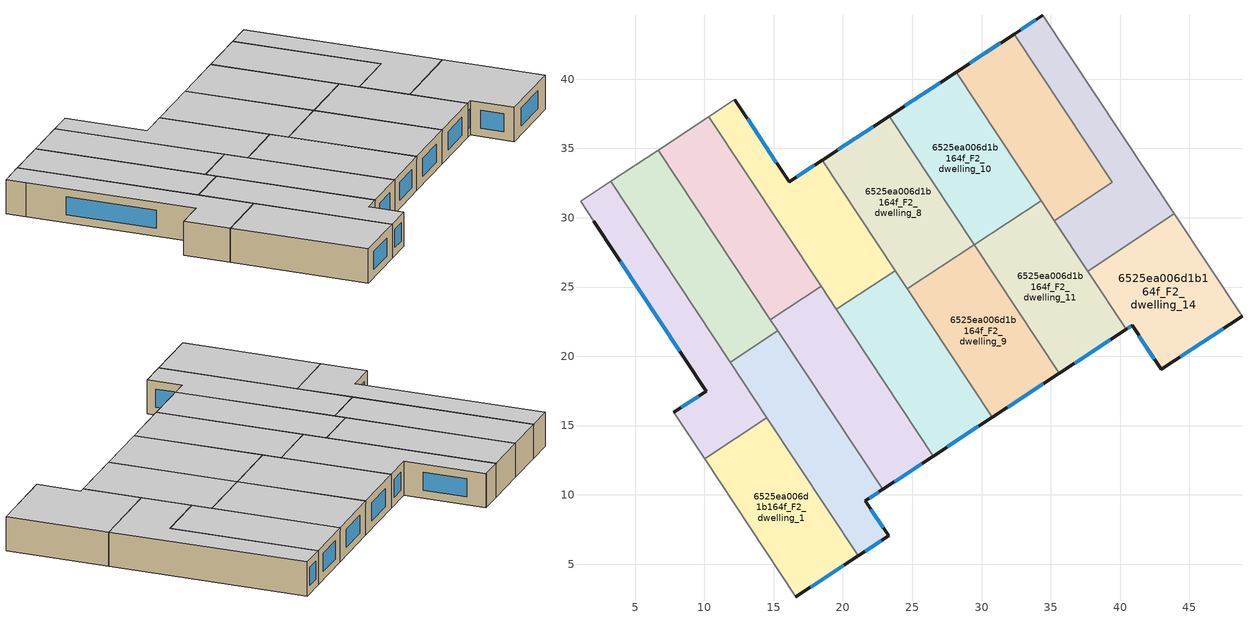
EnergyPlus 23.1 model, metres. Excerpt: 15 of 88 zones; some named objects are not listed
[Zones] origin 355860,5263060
6525ea006d1b164f_F2_dwelling_0
 floor to 6525ea006d1b164f_F1_dwelling_0 (EU_floor_Construction): 3.22,32.63 14.51,15.57 10.02,12.59 7.8,15.95 10.13,17.48 2.03,29.74 1.06,31.21 z6
 wall outside (EU_wall_Construction): 2.03,29.74 10.13,17.48 7.8,15.95 z6:9
 wall adiabatic (EU_wall_Construction): 3.22,32.63 1.06,31.21 2.03,29.74 / 7.8,15.95 10.02,12.59 z6:9
 wall to 6525ea006d1b164f_F2_dwelling_1 (EU_wall_Construction): 10.02,12.59 14.51,15.57 z6:9
 wall to 6525ea006d1b164f_F2_dwelling_2 (EU_wall_Construction): 11.87,19.57 3.22,32.63 z6:9
 wall to 6525ea006d1b164f_F2_dwelling_3 (EU_wall_Construction): 14.51,15.57 11.87,19.57 z6:9
 window (EU_Window_Construction): 3.93,26.86 8.23,20.36 / 9.58,17.12 8.34,16.31 z6.7:8.3
 ceiling to 6525ea006d1b164f_F3_dwelling_0 (EU_floor_Construction): 14.51,15.57 3.22,32.63 1.06,31.21 2.03,29.74 10.13,17.48 7.8,15.95 10.02,12.59 z9
6525ea006d1b164f_F2_dwelling_1
 floor to 6525ea006d1b164f_F1_dwelling_1 (EU_floor_Construction): 14.51,15.57 21.11,5.6 16.6,2.64 10.02,12.59 z6
 wall outside (EU_wall_Construction): 16.6,2.64 21.11,5.6 z6:9
 wall adiabatic (EU_wall_Construction): 10.02,12.59 16.6,2.64 z6:9
 wall to 6525ea006d1b164f_F2_dwelling_3 (EU_wall_Construction): 21.11,5.6 14.51,15.57 z6:9
 window (EU_Window_Construction): 17.66,3.34 20.05,4.91 z6.7:8.3
 ceiling to 6525ea006d1b164f_F3_dwelling_1 (EU_floor_Construction): 21.11,5.6 14.51,15.57 10.02,12.59 16.6,2.64 z9
6525ea006d1b164f_F2_dwelling_10
 floor to 6525ea006d1b164f_F1_dwelling_10 (EU_floor_Construction): 28.16,40.5 34.29,31.23 29.47,28.04 23.33,37.33 z6
 wall outside (EU_wall_Construction): 28.16,40.5 23.33,37.33 z6:9
 wall to 6525ea006d1b164f_F2_dwelling_11 (EU_wall_Construction): 29.47,28.04 34.29,31.23 z6:9
 wall to 6525ea006d1b164f_F2_dwelling_12 (EU_wall_Construction): 34.29,31.23 28.16,40.5 z6:9
 wall to 6525ea006d1b164f_F2_dwelling_8 (EU_wall_Construction): 23.33,37.33 29.46,28.05 z6:9
 wall to 6525ea006d1b164f_F2_dwelling_9 (EU_wall_Construction): 29.46,28.05 29.47,28.04 z6:9
 window (EU_Window_Construction): 27.02,39.76 24.46,38.07 z6.7:8.3
 ceiling to 6525ea006d1b164f_F3_dwelling_10 (EU_floor_Construction): 34.29,31.23 28.16,40.5 23.33,37.33 29.47,28.04 z9
6525ea006d1b164f_F2_dwelling_11
 floor to 6525ea006d1b164f_F1_dwelling_11 (EU_floor_Construction): 34.29,31.23 40.44,21.95 35.6,18.77 29.47,28.04 z6
 wall outside (EU_wall_Construction): 35.6,18.77 40.44,21.95 z6:9
 wall to 6525ea006d1b164f_F2_dwelling_9 (EU_wall_Construction): 29.47,28.04 35.6,18.77 z6:9
 wall to 6525ea006d1b164f_F2_dwelling_14 (EU_wall_Construction): 40.44,21.95 37.66,26.15 z6:9
 wall to 6525ea006d1b164f_F2_dwelling_13 (EU_wall_Construction): 37.66,26.15 35.25,29.79 z6:9
 wall to 6525ea006d1b164f_F2_dwelling_12 (EU_wall_Construction): 35.25,29.79 34.29,31.23 z6:9
 window (EU_Window_Construction): 36.74,19.51 39.3,21.2 z6.7:8.3
 ceiling to 6525ea006d1b164f_F3_dwelling_11 (EU_floor_Construction): 40.44,21.95 34.29,31.23 29.47,28.04 35.6,18.77 z9
6525ea006d1b164f_F2_dwelling_12
 floor to 6525ea006d1b164f_F1_dwelling_12 (EU_floor_Construction): 32.35,43.26 39.43,32.56 35.25,29.79 28.16,40.5 z6
 wall outside (EU_wall_Construction): 32.35,43.26 28.16,40.5 z6:9
 wall to 6525ea006d1b164f_F2_dwelling_13 (EU_wall_Construction): 35.25,29.79 39.43,32.56 32.35,43.26 z6:9
 window (EU_Window_Construction): 31.37,42.61 29.14,41.15 z6.7:8.3
 ceiling to 6525ea006d1b164f_F3_dwelling_12 (EU_floor_Construction): 39.43,32.56 32.35,43.26 28.16,40.5 35.25,29.79 z9
6525ea006d1b164f_F2_dwelling_13
 floor to 6525ea006d1b164f_F1_dwelling_13 (EU_floor_Construction): 34.41,44.62 43.9,30.28 37.66,26.15 35.25,29.79 39.43,32.56 32.35,43.26 z6
 wall outside (EU_wall_Construction): 34.41,44.62 32.35,43.26 z6:9
 wall adiabatic (EU_wall_Construction): 43.9,30.28 34.41,44.62 z6:9
 wall to 6525ea006d1b164f_F2_dwelling_14 (EU_wall_Construction): 37.66,26.15 43.9,30.28 z6:9
 window (EU_Window_Construction): 33.93,44.3 32.84,43.58 z6.7:8.3
 ceiling to 6525ea006d1b164f_F3_dwelling_13 (EU_floor_Construction): 43.9,30.28 34.41,44.62 32.35,43.26 39.43,32.56 35.25,29.79 37.66,26.15 z9
6525ea006d1b164f_F2_dwelling_14
 floor to 6525ea006d1b164f_F1_dwelling_14 (EU_floor_Construction): 43.9,30.28 48.8,22.88 42.97,19.05 40.87,22.23 40.44,21.95 37.66,26.15 z6
 wall outside (EU_wall_Construction): 40.44,21.95 40.87,22.23 42.97,19.05 48.8,22.88 z6:9
 wall adiabatic (EU_wall_Construction): 48.8,22.88 43.9,30.28 z6:9
 window (EU_Window_Construction): 40.54,22.01 40.77,22.16 / 44.34,19.95 47.43,21.98 / 41.36,21.48 42.48,19.8 z6.7:8.3
 ceiling to 6525ea006d1b164f_F3_dwelling_14 (EU_floor_Construction): 48.8,22.88 43.9,30.28 37.66,26.15 40.44,21.95 40.87,22.23 42.97,19.05 z9
6525ea006d1b164f_F2_dwelling_2
 floor to 6525ea006d1b164f_F1_dwelling_2 (EU_floor_Construction): 6.66,34.89 15.29,21.84 11.86,19.57 3.22,32.63 z6
 wall adiabatic (EU_wall_Construction): 6.66,34.89 3.22,32.63 z6:9
 wall to 6525ea006d1b164f_F2_dwelling_4 (EU_wall_Construction): 14.77,22.64 6.66,34.89 z6:9
 wall to 6525ea006d1b164f_F2_dwelling_3 (EU_wall_Construction): 11.86,19.57 15.29,21.84 z6:9
 wall to 6525ea006d1b164f_F2_dwelling_5 (EU_wall_Construction): 15.29,21.84 14.77,22.64 z6:9
 ceiling to 6525ea006d1b164f_F3_dwelling_2 (EU_floor_Construction): 15.29,21.84 6.66,34.89 3.22,32.63 11.86,19.57 z9
6525ea006d1b164f_F2_dwelling_3
 floor to 6525ea006d1b164f_F1_dwelling_3 (EU_floor_Construction): 15.29,21.84 22.87,10.39 21.62,9.57 23.29,7.04 21.11,5.6 11.86,19.57 z6
 wall outside (EU_wall_Construction): 21.11,5.6 23.29,7.04 21.62,9.57 22.87,10.39 z6:9
 wall to 6525ea006d1b164f_F2_dwelling_5 (EU_wall_Construction): 22.87,10.39 15.29,21.84 z6:9
 window (EU_Window_Construction): 21.62,5.94 22.78,6.7 / 21.91,9.76 22.58,10.2 / 22.9,7.63 22.01,8.98 z6.7:8.3
 ceiling to 6525ea006d1b164f_F3_dwelling_3 (EU_floor_Construction): 23.29,7.04 21.62,9.57 22.87,10.39 15.29,21.84 11.86,19.57 21.11,5.6 z9
6525ea006d1b164f_F2_dwelling_4
 floor to 6525ea006d1b164f_F1_dwelling_4 (EU_floor_Construction): 10.33,37.3 18.43,25.05 14.77,22.64 6.66,34.89 z6
 wall to 6525ea006d1b164f_F2_dwelling_5 (EU_wall_Construction): 14.77,22.64 18.43,25.05 z6:9
 wall adiabatic (EU_wall_Construction): 10.33,37.3 6.66,34.89 z6:9
 wall to 6525ea006d1b164f_F2_dwelling_6 (EU_wall_Construction): 18.43,25.05 10.33,37.3 z6:9
 ceiling to 6525ea006d1b164f_F3_dwelling_4 (EU_floor_Construction): 18.43,25.05 10.33,37.3 6.66,34.89 14.77,22.64 z9
6525ea006d1b164f_F2_dwelling_5
 floor to 6525ea006d1b164f_F1_dwelling_5 (EU_floor_Construction): 18.43,25.05 26.53,12.8 22.87,10.39 14.77,22.64 z6
 wall outside (EU_wall_Construction): 22.87,10.39 26.53,12.8 z6:9
 wall to 6525ea006d1b164f_F2_dwelling_7 (EU_wall_Construction): 26.53,12.8 19.53,23.39 z6:9
 wall to 6525ea006d1b164f_F2_dwelling_6 (EU_wall_Construction): 19.53,23.38 18.43,25.06 z6:9
 window (EU_Window_Construction): 23.73,10.96 25.67,12.24 z6.7:8.3
 ceiling to 6525ea006d1b164f_F3_dwelling_5 (EU_floor_Construction): 26.53,12.8 18.43,25.05 14.77,22.64 22.87,10.39 z9
6525ea006d1b164f_F2_dwelling_6
 floor to 6525ea006d1b164f_F1_dwelling_6 (EU_floor_Construction): 18.49,34.14 23.76,26.18 19.53,23.38 10.33,37.3 12.16,38.5 12.2,38.53 16.12,32.59 z6
 wall outside (EU_wall_Construction): 18.49,34.14 16.12,32.59 12.2,38.53 z6:9
 wall to 6525ea006d1b164f_F2_dwelling_7 (EU_wall_Construction): 19.53,23.38 23.76,26.18 z6:9
 wall adiabatic (EU_wall_Construction): 12.2,38.53 12.16,38.5 10.33,37.3 z6:9
 wall to 6525ea006d1b164f_F2_dwelling_8 (EU_wall_Construction): 23.76,26.18 18.49,34.14 z6:9
 window (EU_Window_Construction): 15.2,33.98 13.12,37.13 / 17.94,33.78 16.68,32.96 z6.7:8.3
 ceiling to 6525ea006d1b164f_F3_dwelling_6 (EU_floor_Construction): 23.76,26.18 18.49,34.14 16.12,32.59 12.2,38.53 12.16,38.5 10.33,37.3 19.53,23.38 z9
6525ea006d1b164f_F2_dwelling_7
 floor to 6525ea006d1b164f_F1_dwelling_7 (EU_floor_Construction): 23.76,26.18 30.77,15.59 26.53,12.8 19.53,23.38 z6
 wall outside (EU_wall_Construction): 26.53,12.8 30.77,15.59 z6:9
 wall to 6525ea006d1b164f_F2_dwelling_9 (EU_wall_Construction): 30.77,15.59 24.63,24.86 z6:9
 wall to 6525ea006d1b164f_F2_dwelling_8 (EU_wall_Construction): 24.64,24.86 23.76,26.18 z6:9
 window (EU_Window_Construction): 27.53,13.46 29.78,14.93 z6.7:8.3
 ceiling to 6525ea006d1b164f_F3_dwelling_7 (EU_floor_Construction): 30.77,15.59 23.76,26.18 19.53,23.38 26.53,12.8 z9
6525ea006d1b164f_F2_dwelling_8
 floor to 6525ea006d1b164f_F1_dwelling_8 (EU_floor_Construction): 23.33,37.33 29.46,28.05 24.64,24.86 18.49,34.14 z6
 wall outside (EU_wall_Construction): 23.33,37.33 18.49,34.14 z6:9
 wall to 6525ea006d1b164f_F2_dwelling_9 (EU_wall_Construction): 24.64,24.86 29.46,28.05 z6:9
 window (EU_Window_Construction): 22.19,36.58 19.63,34.89 z6.7:8.3
 ceiling to 6525ea006d1b164f_F3_dwelling_8 (EU_floor_Construction): 29.46,28.05 23.33,37.33 18.49,34.14 24.64,24.86 z9
6525ea006d1b164f_F2_dwelling_9
 floor to 6525ea006d1b164f_F1_dwelling_9 (EU_floor_Construction): 29.46,28.05 35.6,18.77 30.77,15.59 24.64,24.86 z6
 wall outside (EU_wall_Construction): 30.77,15.59 35.6,18.77 z6:9
 window (EU_Window_Construction): 31.91,16.33 34.47,18.02 z6.7:8.3
 ceiling to 6525ea006d1b164f_F3_dwelling_9 (EU_floor_Construction): 35.6,18.77 29.46,28.05 24.64,24.86 30.77,15.59 z9
[Building]
EU S2 Campaign: North Axis=0; Terrain=City; Solar Distribution=FullExterior
[Site:Location]
Budapest.Ferenc.Liszt.Intl.AP: Latitude=47.437; Longitude=19.256; Time Zone=1; Elevation=185
[SizingPeriod:WeatherFileDays]
AnnualSizingPeriod: Begin Month=1; Begin Day of Month=1; End Month=12; End Day of Month=31; Day of Week for Start Day=Monday; Use Weather File Daylight Saving Period=No; Use Weather File Rain and Snow Indicators=No
[MATERIAL]
EU_InternalMass_Material: Roughness=MediumRough; Thickness=0.1; Conductivity=1; Density=1800; Specific Heat=900; Thermal Absorptance=0.9; Solar Absorptance=0.7; Visible Absorptance=0.7
[MATERIAL:NOMASS] Roughness=MediumRough; Thermal Absorptance=0.9; Solar Absorptance=0.7; Visible Absorptance=0.7
Name | Thermal Resistance
EU_wall_NoMass | 0.832559
EU_floor_NoMass | 0.872794
[WINDOWMATERIAL:SIMPLEGLAZINGSYSTEM]
EU_Window_SimpleGlazing: UFactor=2.79869; Solar Heat Gain Coefficient=0.75; Visible Transmittance=0.75
[CONSTRUCTION]
EU_wall_Construction: EU_wall_NoMass
EU_floor_Construction: EU_floor_NoMass
EU_Window_Construction: EU_Window_SimpleGlazing
EU_InternalMass_Construction: EU_InternalMass_Material
[ZONE] Type=1; Multiplier=1; Ceiling Height=autocalculate; Floor Area=autocalculate; Part of Total Floor Area=Yes
Name | Volume
6525ea006d1b164f_F2_dwelling_0 | 193.161
6525ea006d1b164f_F2_dwelling_1 | 193.144
6525ea006d1b164f_F2_dwelling_10 | 193.12
6525ea006d1b164f_F2_dwelling_11; 6525ea006d1b164f_F2_dwelling_4 | 193.139
6525ea006d1b164f_F2_dwelling_12 | 193.138
6525ea006d1b164f_F2_dwelling_13 | 193.146
6525ea006d1b164f_F2_dwelling_14 | 193.121
6525ea006d1b164f_F2_dwelling_2 | 193.125
6525ea006d1b164f_F2_dwelling_3 | 193.128
6525ea006d1b164f_F2_dwelling_5 | 193.122
6525ea006d1b164f_F2_dwelling_6 | 193.116
6525ea006d1b164f_F2_dwelling_7 | 193.123
6525ea006d1b164f_F2_dwelling_8 | 193.15
6525ea006d1b164f_F2_dwelling_9 | 193.148
[INTERNALMASS] Construction=EU_InternalMass_Construction
Name | Zone or ZoneList | Surface Area
6525ea006d1b164f_F2_dwelling_0_EU_InternalMass | 6525ea006d1b164f_F2_dwelling_0 | 64.3873
6525ea006d1b164f_F2_dwelling_1_EU_InternalMass | 6525ea006d1b164f_F2_dwelling_1 | 64.3826
6525ea006d1b164f_F2_dwelling_2_EU_InternalMass | 6525ea006d1b164f_F2_dwelling_2 | 64.3755
6525ea006d1b164f_F2_dwelling_3_EU_InternalMass | 6525ea006d1b164f_F2_dwelling_3 | 64.3757
6525ea006d1b164f_F2_dwelling_4_EU_InternalMass | 6525ea006d1b164f_F2_dwelling_4 | 64.3794
6525ea006d1b164f_F2_dwelling_5_EU_InternalMass | 6525ea006d1b164f_F2_dwelling_5 | 64.3733
6525ea006d1b164f_F2_dwelling_6_EU_InternalMass | 6525ea006d1b164f_F2_dwelling_6 | 64.3718
6525ea006d1b164f_F2_dwelling_7_EU_InternalMass | 6525ea006d1b164f_F2_dwelling_7 | 64.3735
6525ea006d1b164f_F2_dwelling_8_EU_InternalMass | 6525ea006d1b164f_F2_dwelling_8 | 64.3841
6525ea006d1b164f_F2_dwelling_9_EU_InternalMass | 6525ea006d1b164f_F2_dwelling_9 | 64.3807
6525ea006d1b164f_F2_dwelling_10_EU_InternalMass | 6525ea006d1b164f_F2_dwelling_10 | 64.3722
6525ea006d1b164f_F2_dwelling_11_EU_InternalMass | 6525ea006d1b164f_F2_dwelling_11 | 64.38
6525ea006d1b164f_F2_dwelling_12_EU_InternalMass | 6525ea006d1b164f_F2_dwelling_12 | 64.379
6525ea006d1b164f_F2_dwelling_13_EU_InternalMass | 6525ea006d1b164f_F2_dwelling_13 | 64.3817
6525ea006d1b164f_F2_dwelling_14_EU_InternalMass | 6525ea006d1b164f_F2_dwelling_14 | 64.3747
[OTHEREQUIPMENT] Fuel Type=Electricity; Design Level Calculation Method=Watts/Area; Power per Zone Floor Area=1; Fraction Latent=0; Fraction Radiant=0; Fraction Lost=0; Carbon Dioxide Generation Rate=0; EndUse Subcategory=EU_Step8_InternalGains
Name | Zone or ZoneList or Space or SpaceList | Schedule
EU_Step8_InternalGain_6525ea006d1b164f_F2_dwelling_0_f000 | 6525ea006d1b164f_F2_dwelling_0 | EU_Step8_GainSchedule_6525ea006d1b164f_F2_dwelling_0_f000
EU_Step8_InternalGain_6525ea006d1b164f_F2_dwelling_1_f000 | 6525ea006d1b164f_F2_dwelling_1 | EU_Step8_GainSchedule_6525ea006d1b164f_F2_dwelling_1_f000
EU_Step8_InternalGain_6525ea006d1b164f_F2_dwelling_2_f000 | 6525ea006d1b164f_F2_dwelling_2 | EU_Step8_GainSchedule_6525ea006d1b164f_F2_dwelling_2_f000
EU_Step8_InternalGain_6525ea006d1b164f_F2_dwelling_3_f000 | 6525ea006d1b164f_F2_dwelling_3 | EU_Step8_GainSchedule_6525ea006d1b164f_F2_dwelling_3_f000
EU_Step8_InternalGain_6525ea006d1b164f_F2_dwelling_4_f000 | 6525ea006d1b164f_F2_dwelling_4 | EU_Step8_GainSchedule_6525ea006d1b164f_F2_dwelling_4_f000
EU_Step8_InternalGain_6525ea006d1b164f_F2_dwelling_5_f000 | 6525ea006d1b164f_F2_dwelling_5 | EU_Step8_GainSchedule_6525ea006d1b164f_F2_dwelling_5_f000
EU_Step8_InternalGain_6525ea006d1b164f_F2_dwelling_6_f000 | 6525ea006d1b164f_F2_dwelling_6 | EU_Step8_GainSchedule_6525ea006d1b164f_F2_dwelling_6_f000
EU_Step8_InternalGain_6525ea006d1b164f_F2_dwelling_7_f000 | 6525ea006d1b164f_F2_dwelling_7 | EU_Step8_GainSchedule_6525ea006d1b164f_F2_dwelling_7_f000
EU_Step8_InternalGain_6525ea006d1b164f_F2_dwelling_8_f000 | 6525ea006d1b164f_F2_dwelling_8 | EU_Step8_GainSchedule_6525ea006d1b164f_F2_dwelling_8_f000
EU_Step8_InternalGain_6525ea006d1b164f_F2_dwelling_9_f000 | 6525ea006d1b164f_F2_dwelling_9 | EU_Step8_GainSchedule_6525ea006d1b164f_F2_dwelling_9_f000
EU_Step8_InternalGain_6525ea006d1b164f_F2_dwelling_10_f000 | 6525ea006d1b164f_F2_dwelling_10 | EU_Step8_GainSchedule_6525ea006d1b164f_F2_dwelling_10_f000
EU_Step8_InternalGain_6525ea006d1b164f_F2_dwelling_11_f000 | 6525ea006d1b164f_F2_dwelling_11 | EU_Step8_GainSchedule_6525ea006d1b164f_F2_dwelling_11_f000
EU_Step8_InternalGain_6525ea006d1b164f_F2_dwelling_12_f000 | 6525ea006d1b164f_F2_dwelling_12 | EU_Step8_GainSchedule_6525ea006d1b164f_F2_dwelling_12_f000
EU_Step8_InternalGain_6525ea006d1b164f_F2_dwelling_13_f000 | 6525ea006d1b164f_F2_dwelling_13 | EU_Step8_GainSchedule_6525ea006d1b164f_F2_dwelling_13_f000
EU_Step8_InternalGain_6525ea006d1b164f_F2_dwelling_14_f000 | 6525ea006d1b164f_F2_dwelling_14 | EU_Step8_GainSchedule_6525ea006d1b164f_F2_dwelling_14_f000
[ZONEVENTILATION:DESIGNFLOWRATE] Schedule=EU_AlwaysOn; Design Flow Rate Calculation Method=AirChanges/Hour; Air Changes per Hour=0.475469; Ventilation Type=Natural; Fan Pressure Rise=0; Fan Total Efficiency=1; Constant Term Coefficient=1; Temperature Term Coefficient=0; Velocity Term Coefficient=0; Velocity Squared Term Coefficient=0; Minimum Indoor Temperature=-100; Maximum Indoor Temperature=100; Delta Temperature=-100; Minimum Outdoor Temperature=-100; Maximum Outdoor Temperature=100; Maximum Wind Speed=40
Name | Zone or ZoneList or Space or SpaceList
EU_ConstantAir_6525ea006d1b164f_F2_dwelling_0 | 6525ea006d1b164f_F2_dwelling_0
EU_ConstantAir_6525ea006d1b164f_F2_dwelling_1 | 6525ea006d1b164f_F2_dwelling_1
EU_ConstantAir_6525ea006d1b164f_F2_dwelling_2 | 6525ea006d1b164f_F2_dwelling_2
EU_ConstantAir_6525ea006d1b164f_F2_dwelling_3 | 6525ea006d1b164f_F2_dwelling_3
EU_ConstantAir_6525ea006d1b164f_F2_dwelling_4 | 6525ea006d1b164f_F2_dwelling_4
EU_ConstantAir_6525ea006d1b164f_F2_dwelling_5 | 6525ea006d1b164f_F2_dwelling_5
EU_ConstantAir_6525ea006d1b164f_F2_dwelling_6 | 6525ea006d1b164f_F2_dwelling_6
EU_ConstantAir_6525ea006d1b164f_F2_dwelling_7 | 6525ea006d1b164f_F2_dwelling_7
EU_ConstantAir_6525ea006d1b164f_F2_dwelling_8 | 6525ea006d1b164f_F2_dwelling_8
EU_ConstantAir_6525ea006d1b164f_F2_dwelling_9 | 6525ea006d1b164f_F2_dwelling_9
EU_ConstantAir_6525ea006d1b164f_F2_dwelling_10 | 6525ea006d1b164f_F2_dwelling_10
EU_ConstantAir_6525ea006d1b164f_F2_dwelling_11 | 6525ea006d1b164f_F2_dwelling_11
EU_ConstantAir_6525ea006d1b164f_F2_dwelling_12 | 6525ea006d1b164f_F2_dwelling_12
EU_ConstantAir_6525ea006d1b164f_F2_dwelling_13 | 6525ea006d1b164f_F2_dwelling_13
EU_ConstantAir_6525ea006d1b164f_F2_dwelling_14 | 6525ea006d1b164f_F2_dwelling_14
[HVACTEMPLATE:ZONE:IDEALLOADSAIRSYSTEM] System Availability Schedule=EU_AlwaysOn; Maximum Heating Supply Air Temperature=50; Minimum Cooling Supply Air Temperature=13; Maximum Heating Supply Air Humidity Ratio=0.0156; Minimum Cooling Supply Air Humidity Ratio=0.0077; Heating Limit=NoLimit; Cooling Limit=NoLimit; Heating Availability Schedule=EU_AlwaysOn; Cooling Availability Schedule=EU_CoolingOff; Dehumidification Control Type=ConstantSensibleHeatRatio; Cooling Sensible Heat Ratio=0.7; Dehumidification Setpoint=60; Humidification Control Type=None; Humidification Setpoint=30; Outdoor Air Method=None; Outdoor Air Flow Rate per Person=0.00944; Outdoor Air Flow Rate per Zone Floor Area=0; Outdoor Air Flow Rate per Zone=0; Demand Controlled Ventilation Type=None; Outdoor Air Economizer Type=NoEconomizer; Heat Recovery Type=None; Sensible Heat Recovery Effectiveness=0.7; Latent Heat Recovery Effectiveness=0.65
Name | Template Thermostat
6525ea006d1b164f_F2_dwelling_0 | EU_HeatOnly_6525ea006d1b164f_F2_dwelling_0
6525ea006d1b164f_F2_dwelling_1 | EU_HeatOnly_6525ea006d1b164f_F2_dwelling_1
6525ea006d1b164f_F2_dwelling_2 | EU_HeatOnly_6525ea006d1b164f_F2_dwelling_2
6525ea006d1b164f_F2_dwelling_3 | EU_HeatOnly_6525ea006d1b164f_F2_dwelling_3
6525ea006d1b164f_F2_dwelling_4 | EU_HeatOnly_6525ea006d1b164f_F2_dwelling_4
6525ea006d1b164f_F2_dwelling_5 | EU_HeatOnly_6525ea006d1b164f_F2_dwelling_5
6525ea006d1b164f_F2_dwelling_6 | EU_HeatOnly_6525ea006d1b164f_F2_dwelling_6
6525ea006d1b164f_F2_dwelling_7 | EU_HeatOnly_6525ea006d1b164f_F2_dwelling_7
6525ea006d1b164f_F2_dwelling_8 | EU_HeatOnly_6525ea006d1b164f_F2_dwelling_8
6525ea006d1b164f_F2_dwelling_9 | EU_HeatOnly_6525ea006d1b164f_F2_dwelling_9
6525ea006d1b164f_F2_dwelling_10 | EU_HeatOnly_6525ea006d1b164f_F2_dwelling_10
6525ea006d1b164f_F2_dwelling_11 | EU_HeatOnly_6525ea006d1b164f_F2_dwelling_11
6525ea006d1b164f_F2_dwelling_12 | EU_HeatOnly_6525ea006d1b164f_F2_dwelling_12
6525ea006d1b164f_F2_dwelling_13 | EU_HeatOnly_6525ea006d1b164f_F2_dwelling_13
6525ea006d1b164f_F2_dwelling_14 | EU_HeatOnly_6525ea006d1b164f_F2_dwelling_14
[SIZING:ZONE] Zone Cooling Design Supply Air Temperature Input Method=SupplyAirTemperature; Zone Cooling Design Supply Air Temperature=13; Zone Heating Design Supply Air Temperature Input Method=SupplyAirTemperature; Zone Heating Design Supply Air Temperature=50; Zone Cooling Design Supply Air Humidity Ratio=0.008; Zone Heating Design Supply Air Humidity Ratio=0.008; Cooling Design Air Flow Method=DesignDay; Cooling Design Air Flow Rate=0; Cooling Minimum Air Flow per Zone Floor Area=0.000762; Cooling Minimum Air Flow=0; Cooling Minimum Air Flow Fraction=0.2; Heating Design Air Flow Method=DesignDay; Heating Design Air Flow Rate=0; Heating Maximum Air Flow per Zone Floor Area=0.002032; Heating Maximum Air Flow=0.141576; Heating Maximum Air Flow Fraction=0.3; Account for Dedicated Outdoor Air System=No; Dedicated Outdoor Air System Control Strategy=NeutralSupplyAir; Dedicated Outdoor Air Low Setpoint Temperature for Design=autosize; Dedicated Outdoor Air High Setpoint Temperature for Design=autosize; Zone Load Sizing Method=Sensible Load Only No Latent Load; Zone Latent Cooling Design Supply Air Humidity Ratio Input Method=HumidityRatioDifference; Zone Cooling Design Supply Air Humidity Ratio Difference=0.005; Zone Latent Heating Design Supply Air Humidity Ratio Input Method=HumidityRatioDifference; Zone Humidification Design Supply Air Humidity Ratio Difference=0.005
6525ea006d1b164f_F2_dwelling_0; 6525ea006d1b164f_F2_dwelling_1; 6525ea006d1b164f_F2_dwelling_2; 6525ea006d1b164f_F2_dwelling_3; 6525ea006d1b164f_F2_dwelling_4; 6525ea006d1b164f_F2_dwelling_5; 6525ea006d1b164f_F2_dwelling_6; 6525ea006d1b164f_F2_dwelling_7; 6525ea006d1b164f_F2_dwelling_8; 6525ea006d1b164f_F2_dwelling_9; 6525ea006d1b164f_F2_dwelling_10; 6525ea006d1b164f_F2_dwelling_11; 6525ea006d1b164f_F2_dwelling_12; 6525ea006d1b164f_F2_dwelling_13; 6525ea006d1b164f_F2_dwelling_14
[SCHEDULE:CONSTANT]
Name | Hourly Value
EU_AlwaysOn | 1
EU_CoolingOff | 0
[SCHEDULE:FILE] Column Number=1; Rows to Skip at Top=0; Number of Hours of Data=8760; Column Separator=Comma; Interpolate to Timestep=No; Minutes per Item=60; Adjust Schedule for Daylight Savings=Yes
Name | File
EU_Step8_GainSchedule_6525ea006d1b164f_F2_dwelling_0_f000 | ../../schedules/6525ea006d1b164f/6525ea006d1b164f_F2_dwelling_0_f000_gain.csv
EU_Step8_GainSchedule_6525ea006d1b164f_F2_dwelling_1_f000 | ../../schedules/6525ea006d1b164f/6525ea006d1b164f_F2_dwelling_1_f000_gain.csv
EU_Step8_GainSchedule_6525ea006d1b164f_F2_dwelling_2_f000 | ../../schedules/6525ea006d1b164f/6525ea006d1b164f_F2_dwelling_2_f000_gain.csv
EU_Step8_GainSchedule_6525ea006d1b164f_F2_dwelling_3_f000 | ../../schedules/6525ea006d1b164f/6525ea006d1b164f_F2_dwelling_3_f000_gain.csv
EU_Step8_GainSchedule_6525ea006d1b164f_F2_dwelling_4_f000 | ../../schedules/6525ea006d1b164f/6525ea006d1b164f_F2_dwelling_4_f000_gain.csv
EU_Step8_GainSchedule_6525ea006d1b164f_F2_dwelling_5_f000 | ../../schedules/6525ea006d1b164f/6525ea006d1b164f_F2_dwelling_5_f000_gain.csv
EU_Step8_GainSchedule_6525ea006d1b164f_F2_dwelling_6_f000 | ../../schedules/6525ea006d1b164f/6525ea006d1b164f_F2_dwelling_6_f000_gain.csv
EU_Step8_GainSchedule_6525ea006d1b164f_F2_dwelling_7_f000 | ../../schedules/6525ea006d1b164f/6525ea006d1b164f_F2_dwelling_7_f000_gain.csv
EU_Step8_GainSchedule_6525ea006d1b164f_F2_dwelling_8_f000 | ../../schedules/6525ea006d1b164f/6525ea006d1b164f_F2_dwelling_8_f000_gain.csv
EU_Step8_GainSchedule_6525ea006d1b164f_F2_dwelling_9_f000 | ../../schedules/6525ea006d1b164f/6525ea006d1b164f_F2_dwelling_9_f000_gain.csv
EU_Step8_GainSchedule_6525ea006d1b164f_F2_dwelling_10_f000 | ../../schedules/6525ea006d1b164f/6525ea006d1b164f_F2_dwelling_10_f000_gain.csv
EU_Step8_GainSchedule_6525ea006d1b164f_F2_dwelling_11_f000 | ../../schedules/6525ea006d1b164f/6525ea006d1b164f_F2_dwelling_11_f000_gain.csv
EU_Step8_GainSchedule_6525ea006d1b164f_F2_dwelling_12_f000 | ../../schedules/6525ea006d1b164f/6525ea006d1b164f_F2_dwelling_12_f000_gain.csv
EU_Step8_GainSchedule_6525ea006d1b164f_F2_dwelling_13_f000 | ../../schedules/6525ea006d1b164f/6525ea006d1b164f_F2_dwelling_13_f000_gain.csv
EU_Step8_GainSchedule_6525ea006d1b164f_F2_dwelling_14_f000 | ../../schedules/6525ea006d1b164f/6525ea006d1b164f_F2_dwelling_14_f000_gain.csv
